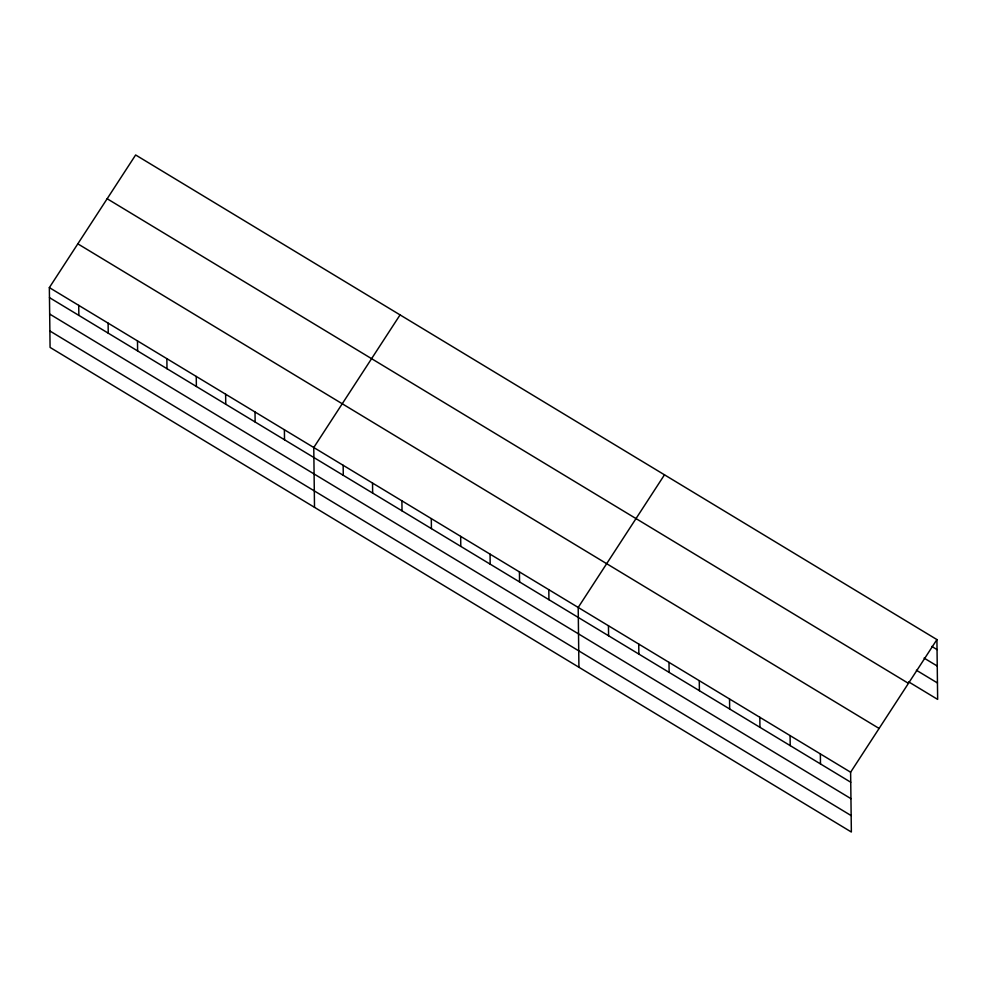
<?xml version="1.0" encoding="UTF-8"?>
<svg xmlns="http://www.w3.org/2000/svg" width="987" height="987" viewBox="0 0 987 987"><rect width="100%" height="100%" fill="white"/><g stroke="black" fill="none" stroke-linecap="round" stroke-linejoin="round"><path stroke-width="1.48" d="M936.922 639.588L850.621 772.216L851.362 832.029L50.078 347.412L49.35 287.599L135.638 154.971L936.922 639.588L937.65 699.401L908.694 681.881M400.068 314.89L313.767 447.53L314.508 507.343M664.485 474.821L578.197 607.449L578.925 667.261M931.777 646.423L937.045 649.606M924.079 658.082L937.243 666.04M916.392 670.235L937.453 682.967M107.164 198.745L908.447 683.349M77.825 243.838L879.109 728.455M49.35 287.599L850.621 772.216M49.473 297.63L850.745 782.235M49.671 314.051L850.954 798.668M49.881 330.978L851.152 815.595M820.357 753.908L820.481 763.938M790.081 735.599L790.205 745.629M759.817 717.29L759.941 727.32M729.541 698.993L729.664 709.011M699.277 680.685L699.401 690.703M669.001 662.376L669.124 672.394M638.737 644.067L638.86 654.085M608.461 625.758L608.584 635.776M548.809 589.683L548.932 599.701M519.433 571.917L519.557 581.935M490.058 554.139L490.169 564.169M460.67 536.373L460.793 546.391M431.294 518.607L431.418 528.625M401.906 500.828L402.03 510.859M372.531 483.062L372.654 493.093M343.155 465.296L343.279 475.315M284.392 429.752L284.515 439.783M255.016 411.986L255.139 422.004M225.628 394.22L225.752 404.238M196.253 376.454L196.376 386.472M166.865 358.676L166.988 368.706M137.489 340.91L137.612 350.928M108.114 323.144L108.237 333.162M78.726 305.378L78.849 315.396"/></g></svg>
